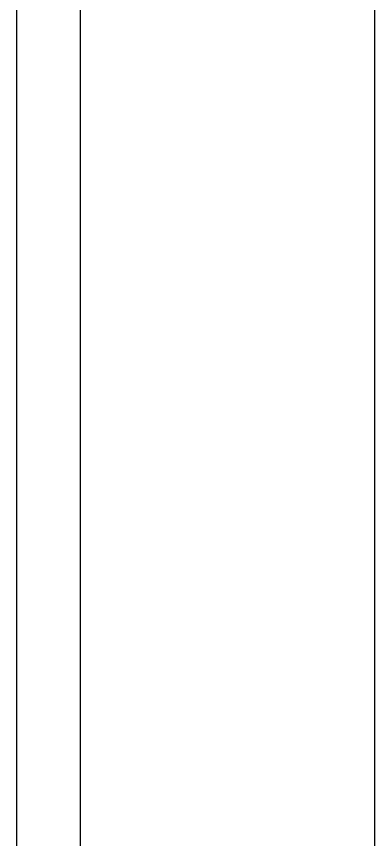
# Model space of a CAD drawing. Header units: millimetres. Extents: x -11840 to 12480, y -4119 to 5972.
# Drawn here: x -5254 to -4860, y -1355 to -450 of the extents above; entities that cross this region are included whole.
import ezdxf

# ---------------------------------------------------------------- set-up
doc = ezdxf.new("R2010")
doc.units = ezdxf.units.MM

msp = doc.modelspace()

# ---------------------------------------------------------------- linework, layer by layer
msp.add_line((-4859.71, 375.73), (-4859.71, -2899.27))
msp.add_line((-4859.71, 375.73), (-4859.71, -2899.27))
at = {"color": 251, "true_color": 0x666666}
for p, q in [((-5253.82, -294.52), (-5253.82, -2889.27)), ((-5253.82, -294.52), (-5253.82, -2889.27)), ((-5183.82, -294.52), (-5183.82, -2889.27)), ((-5183.82, -294.52), (-5183.82, -2889.27))]:
    msp.add_line(p, q, dxfattribs=at)

doc.saveas('drawing.dxf')
